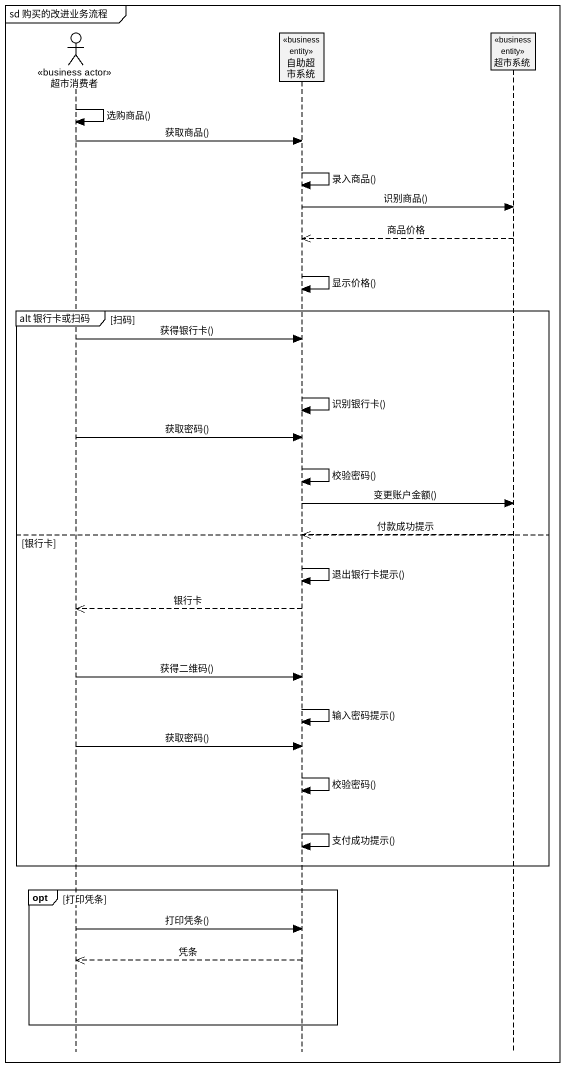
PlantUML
@startuml
mainframe sd 购买的改进业务流程
hide footbox
actor 超市消费者 <<business actor>>
participant 自助超市系统 <<business entity>>
participant 超市系统 <<business entity>>

超市消费者 -> 超市消费者 : 选购商品()
超市消费者 -> 自助超市系统 : 获取商品()
自助超市系统 -> 自助超市系统 : 录入商品()
自助超市系统 -> 超市系统 : 识别商品()
超市系统 -->> 自助超市系统 : 商品价格
自助超市系统 -> 自助超市系统 : 显示价格()
group alt 银行卡或扫码 [扫码]
  超市消费者 -> 自助超市系统 : 获得银行卡()
  自助超市系统 -> 自助超市系统 : 识别银行卡()
  超市消费者 -> 自助超市系统 : 获取密码()
  自助超市系统 -> 自助超市系统 : 校验密码()
  自助超市系统 -> 超市系统 : 变更账户金额()
else 银行卡
  超市系统 -->> 自助超市系统 : 付款成功提示
  自助超市系统 -> 自助超市系统 : 退出银行卡提示()
  自助超市系统 -->> 超市消费者 : 银行卡
  超市消费者 -> 自助超市系统 : 获得二维码()
  自助超市系统 -> 自助超市系统 : 输入密码提示()
  超市消费者 -> 自助超市系统 : 获取密码()
  自助超市系统 -> 自助超市系统 : 校验密码()
  自助超市系统 -> 自助超市系统 : 支付成功提示()
end
opt 打印凭条
  超市消费者 -> 自助超市系统 : 打印凭条()
  自助超市系统 -->> 超市消费者 : 凭条
end
@enduml
